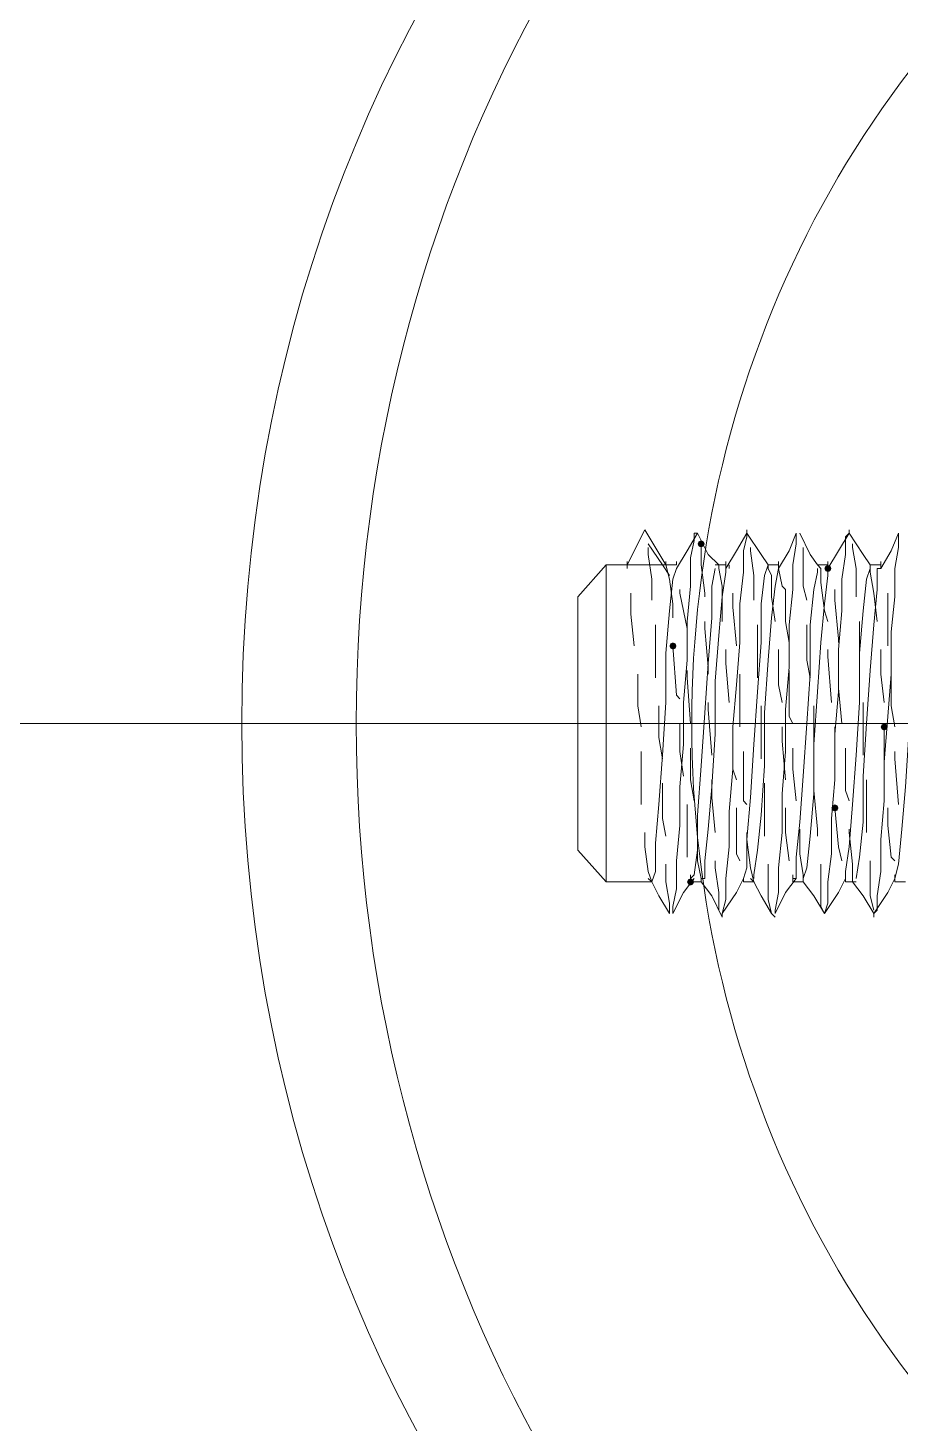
# Model space of a CAD drawing. Header units: millimetres. Extents: x 89051 to 218395, y -330386 to -125649.
# Drawn here: x 92787.76 to 92817.73, y -132862.02 to -132814.08 of the extents above; entities that cross this region are included whole.
import ezdxf

# ---------------------------------------------------------------- set-up
doc = ezdxf.new("R2010")
doc.units = ezdxf.units.MM
doc.header["$LTSCALE"] = 13
for name, pattern in [('1 实线', [0]), ('ACAD_ISO04W100', [30, 24, -3, 0, -3]), ('CENTER', [50.8, 31.75, -6.35, 6.35, -6.35])]:
    doc.linetypes.add(name, pattern=pattern)
doc.layers.get('0').update_dxf_attribs({"color": 1, "linetype": 'CENTER'})
doc.layers.add('C00-00-00', color=7, linetype='Continuous')
doc.layers.add('标注、文本', color=3, linetype='Continuous', lineweight=25)

msp = doc.modelspace()

# ---------------------------------------------------------------- hatches: boundary and pattern name
at = {"layer": 'C00-00-00'}
h = msp.add_hatch(color=256, dxfattribs=at)
h.dxf.hatch_style = 2
h.paths.add_polyline_path([(92810.774, -132831.808), (92810.809, -132831.894), (92810.895, -132831.929), (92810.98, -132831.894), (92811.016, -132831.808), (92810.98, -132831.723), (92810.895, -132831.687), (92810.809, -132831.723)])
h = msp.add_hatch(color=256, dxfattribs=at)
h.dxf.hatch_style = 2
h.paths.add_polyline_path([(92815.13, -132832.655), (92815.165, -132832.741), (92815.251, -132832.776), (92815.336, -132832.741), (92815.372, -132832.655), (92815.336, -132832.57), (92815.251, -132832.534), (92815.165, -132832.57)])
h = msp.add_hatch(color=256, dxfattribs=at)
h.dxf.hatch_style = 2
h.paths.add_polyline_path([(92809.806, -132835.318), (92809.841, -132835.403), (92809.926, -132835.439), (92810.012, -132835.403), (92810.047, -132835.318), (92810.012, -132835.232), (92809.926, -132835.197), (92809.841, -132835.232)])
h = msp.add_hatch(color=256, dxfattribs=at)
h.dxf.hatch_style = 2
h.paths.add_polyline_path([(92817.066, -132838.101), (92817.101, -132838.186), (92817.187, -132838.222), (92817.272, -132838.186), (92817.308, -132838.101), (92817.272, -132838.015), (92817.187, -132837.98), (92817.101, -132838.015)])
h = msp.add_hatch(color=256, dxfattribs=at)
h.dxf.hatch_style = 2
h.paths.add_polyline_path([(92815.372, -132840.884), (92815.407, -132840.969), (92815.493, -132841.005), (92815.578, -132840.969), (92815.614, -132840.884), (92815.578, -132840.799), (92815.493, -132840.763), (92815.407, -132840.799)])
h = msp.add_hatch(color=256, dxfattribs=at)
h.dxf.hatch_style = 2
h.paths.add_polyline_path([(92810.411, -132843.425), (92810.446, -132843.511), (92810.532, -132843.546), (92810.617, -132843.511), (92810.653, -132843.425), (92810.617, -132843.34), (92810.532, -132843.304), (92810.446, -132843.34)])

# ---------------------------------------------------------------- linework, layer by layer
at = {"color": 7, "linetype": '1 实线', "lineweight": 0, "extrusion": (0, 0, -1)}
for centre, major_axis, ratio, start_param, end_param in [((92838.864, -132837.98), (0, 45.983), 0.866025, 2.304713, 7.120065), ((92834.931, -132837.98), (0, 45.983), 0.866025, 3.141593, 6.283185), ((92842.01, -132837.98), (0, -34.608), 0.908418, 6.283185, 9.424778)]:
    msp.add_ellipse(centre, major_axis=major_axis, ratio=ratio, start_param=start_param, end_param=end_param, dxfattribs=at)
at = {"layer": 'C00-00-00', "lineweight": 15}
for points in [[(92808.353, -132832.534), (92808.958, -132831.324)], [(92808.958, -132831.324), (92809.684, -132832.534)], [(92812.468, -132831.445), (92812.468, -132831.324)], [(92815.977, -132831.445), (92815.977, -132831.324)], [(92809.079, -132831.808), (92809.563, -132832.534)], [(92810.774, -132831.445), (92810.653, -132831.445), (92810.653, -132831.687), (92810.532, -132832.292), (92810.532, -132833.261), (92810.411, -132834.471), (92810.411, -132835.802), (92810.29, -132837.254), (92810.29, -132838.706), (92810.168, -132840.158), (92810.168, -132841.489), (92810.047, -132842.699), (92810.047, -132843.667), (92809.926, -132844.272), (92809.926, -132844.514)], [(92810.047, -132832.655), (92810.411, -132832.05), (92810.774, -132831.445)], [(92810.774, -132831.445), (92811.137, -132832.171), (92811.5, -132832.534)], [(92810.895, -132832.534), (92810.895, -132831.808)], [(92812.468, -132831.445), (92812.468, -132831.566), (92812.347, -132832.05), (92812.347, -132832.776), (92812.226, -132833.866), (92812.226, -132835.197), (92812.105, -132836.649), (92811.984, -132838.101), (92811.984, -132839.553), (92811.863, -132841.005), (92811.863, -132842.215), (92811.742, -132843.304), (92811.742, -132844.03), (92811.621, -132844.514)], [(92811.742, -132832.655), (92812.105, -132832.05), (92812.468, -132831.445)], [(92812.468, -132831.445), (92812.952, -132832.171), (92813.194, -132832.534)], [(92814.162, -132831.445), (92814.162, -132831.808), (92814.041, -132832.534), (92814.041, -132833.382), (92813.92, -132834.592), (92813.92, -132836.044), (92813.799, -132837.496), (92813.799, -132838.948), (92813.678, -132840.4), (92813.678, -132841.731), (92813.557, -132842.941), (92813.557, -132843.788), (92813.436, -132844.393), (92813.436, -132844.514)], [(92813.557, -132832.655), (92813.92, -132832.05), (92814.162, -132831.445)], [(92814.283, -132831.445), (92814.646, -132832.171), (92814.888, -132832.534)], [(92815.977, -132831.445), (92815.856, -132831.566), (92815.856, -132832.171), (92815.735, -132833.019), (92815.735, -132834.108), (92815.614, -132835.439), (92815.614, -132836.891), (92815.493, -132838.343), (92815.493, -132839.916), (92815.372, -132841.247), (92815.372, -132842.457), (92815.251, -132843.425), (92815.251, -132844.151), (92815.13, -132844.514)], [(92815.251, -132832.655), (92815.614, -132832.05), (92815.977, -132831.445)], [(92815.977, -132831.445), (92816.461, -132832.171), (92816.703, -132832.534)], [(92816.098, -132831.929), (92816.098, -132831.808)], [(92817.671, -132831.445), (92817.671, -132831.929), (92817.55, -132832.655), (92817.55, -132833.624), (92817.429, -132834.834), (92817.429, -132836.286), (92817.308, -132837.738), (92817.187, -132839.311), (92817.187, -132840.642), (92817.066, -132841.973), (92817.066, -132843.062), (92816.945, -132843.909), (92816.945, -132844.393), (92816.824, -132844.514)], [(92817.066, -132832.655), (92817.429, -132832.05), (92817.671, -132831.445)], [(92809.079, -132832.171), (92809.079, -132831.929)], [(92809.2, -132833.019), (92809.079, -132832.171)], [(92812.589, -132832.05), (92812.589, -132831.929)], [(92812.71, -132832.897), (92812.589, -132832.05)], [(92814.404, -132832.413), (92814.404, -132831.929)], [(92816.219, -132832.655), (92816.098, -132831.929)], [(92806.659, -132833.624), (92807.627, -132832.534)], [(92807.627, -132832.534), (92810.047, -132832.534)], [(92807.627, -132837.98), (92807.627, -132837.012), (92807.627, -132835.923), (92807.627, -132835.076), (92807.627, -132834.229), (92807.627, -132833.624), (92807.627, -132833.019), (92807.627, -132832.776), (92807.627, -132832.534)], [(92808.353, -132832.534), (92808.353, -132832.413)], [(92808.353, -132832.655), (92808.353, -132832.534)], [(92809.684, -132832.534), (92808.353, -132832.534)], [(92810.047, -132832.655), (92809.926, -132833.019), (92809.805, -132834.108), (92809.684, -132835.56), (92809.684, -132837.254), (92809.563, -132839.069), (92809.442, -132840.763), (92809.321, -132842.094), (92809.321, -132843.062), (92809.2, -132843.425)], [(92809.563, -132832.534), (92809.805, -132832.897)], [(92809.684, -132832.534), (92809.684, -132832.413)], [(92809.684, -132832.534), (92809.805, -132833.019)], [(92810.047, -132832.534), (92810.047, -132832.413)], [(92810.532, -132843.304), (92810.653, -132843.183), (92810.774, -132842.336), (92810.774, -132841.126), (92810.895, -132839.432), (92811.016, -132837.617), (92811.137, -132835.923), (92811.258, -132834.35), (92811.258, -132833.261), (92811.379, -132832.655)], [(92811.016, -132833.503), (92810.895, -132832.534)], [(92811.742, -132832.655), (92811.742, -132832.776), (92811.621, -132833.624), (92811.5, -132834.955), (92811.379, -132836.528), (92811.379, -132838.343), (92811.258, -132840.158), (92811.137, -132841.61), (92811.016, -132842.699), (92811.016, -132843.304), (92810.895, -132843.304)], [(92811.379, -132832.534), (92811.742, -132832.534)], [(92811.5, -132832.534), (92811.5, -132832.655)], [(92811.5, -132832.655), (92811.621, -132833.261)], [(92811.742, -132832.534), (92811.742, -132832.413)], [(92811.742, -132832.655), (92811.742, -132832.534)], [(92811.863, -132832.655), (92811.863, -132832.534)], [(92812.347, -132843.304), (92812.468, -132842.941), (92812.468, -132841.973), (92812.589, -132840.521), (92812.71, -132838.706), (92812.831, -132836.891), (92812.952, -132835.197), (92812.952, -132833.866), (92813.073, -132832.897), (92813.194, -132832.534), (92813.194, -132832.655)], [(92813.557, -132832.655), (92813.436, -132833.261), (92813.315, -132834.35), (92813.194, -132835.802), (92813.073, -132837.617), (92813.073, -132839.432), (92812.952, -132841.126), (92812.831, -132842.336), (92812.71, -132843.183), (92812.71, -132843.304)], [(92813.194, -132832.534), (92813.194, -132832.655)], [(92813.194, -132832.534), (92813.557, -132832.534)], [(92813.194, -132832.655), (92813.315, -132832.897)], [(92813.557, -132832.534), (92813.557, -132832.413)], [(92813.557, -132832.655), (92813.557, -132832.534)], [(92813.678, -132833.261), (92813.557, -132832.655)], [(92814.041, -132843.304), (92814.162, -132843.304), (92814.162, -132842.578), (92814.283, -132841.368), (92814.404, -132839.795), (92814.525, -132837.98), (92814.646, -132836.286), (92814.646, -132834.592), (92814.767, -132833.382), (92814.888, -132832.776), (92814.888, -132832.655)], [(92814.404, -132833.261), (92814.404, -132832.413)], [(92815.251, -132832.655), (92815.251, -132832.897), (92815.13, -132833.866), (92815.009, -132835.197), (92814.888, -132836.891), (92814.767, -132838.706), (92814.767, -132840.4), (92814.646, -132841.852), (92814.525, -132842.941), (92814.404, -132843.304)], [(92814.888, -132832.534), (92815.009, -132832.655)], [(92814.888, -132832.534), (92815.251, -132832.534)], [(92815.009, -132832.655), (92815.009, -132833.14)], [(92815.251, -132832.534), (92815.251, -132832.413)], [(92815.856, -132843.304), (92815.856, -132843.062), (92815.977, -132842.215), (92816.098, -132840.763), (92816.219, -132839.069), (92816.34, -132837.254), (92816.34, -132835.56), (92816.461, -132834.108), (92816.582, -132833.019), (92816.703, -132832.655)], [(92816.219, -132833.624), (92816.219, -132832.655)], [(92817.066, -132832.655), (92816.945, -132832.655), (92816.945, -132833.382), (92816.824, -132834.592), (92816.703, -132836.165), (92816.582, -132837.98), (92816.461, -132839.795), (92816.461, -132841.368), (92816.34, -132842.578), (92816.219, -132843.304)], [(92816.703, -132832.534), (92816.703, -132832.655)], [(92816.703, -132832.534), (92817.066, -132832.534)], [(92816.703, -132832.655), (92816.703, -132832.776)], [(92816.703, -132832.776), (92816.824, -132833.503)], [(92817.066, -132832.534), (92817.066, -132832.413)], [(92817.066, -132832.655), (92817.066, -132832.534)], [(92817.55, -132843.304), (92817.671, -132842.82), (92817.792, -132841.61), (92817.913, -132840.158), (92818.034, -132838.343), (92818.034, -132836.528), (92818.155, -132834.955), (92818.276, -132833.624), (92818.397, -132832.776), (92818.397, -132832.655)], [(92809.2, -132833.745), (92809.2, -132833.019)], [(92809.805, -132833.019), (92809.926, -132833.866)], [(92811.621, -132833.261), (92811.621, -132834.471)], [(92812.71, -132833.745), (92812.71, -132832.897)], [(92813.315, -132832.897), (92813.315, -132833.624)], [(92813.799, -132833.382), (92813.678, -132833.261)], [(92814.525, -132833.745), (92814.404, -132833.261)], [(92815.009, -132833.14), (92815.13, -132834.108)], [(92806.659, -132833.624), (92806.659, -132833.745), (92806.659, -132834.229), (92806.659, -132834.713), (92806.659, -132835.439), (92806.659, -132836.165), (92806.659, -132837.012), (92806.659, -132837.98)], [(92808.474, -132834.229), (92808.474, -132833.503)], [(92810.168, -132833.503), (92810.168, -132833.382)], [(92810.411, -132834.713), (92810.168, -132833.503)], [(92811.016, -132833.624), (92811.016, -132833.503)], [(92811.984, -132833.987), (92811.984, -132833.503)], [(92813.315, -132833.624), (92813.436, -132834.471)], [(92813.799, -132834.471), (92813.799, -132833.382)], [(92815.493, -132833.745), (92815.493, -132833.382)], [(92815.614, -132835.076), (92815.493, -132833.745)], [(92816.824, -132833.503), (92816.945, -132834.471)], [(92817.308, -132834.229), (92817.308, -132833.503)], [(92808.595, -132835.318), (92808.474, -132834.229)], [(92809.926, -132833.866), (92809.926, -132834.35)], [(92812.105, -132835.318), (92811.984, -132833.987)], [(92815.13, -132834.108), (92815.251, -132834.471)], [(92817.308, -132835.318), (92817.308, -132834.229)], [(92809.321, -132835.439), (92809.321, -132834.592)], [(92811.016, -132834.713), (92811.016, -132834.471)], [(92812.831, -132835.197), (92812.831, -132834.592)], [(92813.92, -132835.197), (92813.799, -132834.471)], [(92814.525, -132835.802), (92814.525, -132834.592)], [(92816.34, -132834.955), (92816.34, -132834.471)], [(92810.411, -132835.197), (92810.411, -132834.713)], [(92811.137, -132836.044), (92811.016, -132834.713)], [(92815.614, -132835.197), (92815.614, -132835.076)], [(92816.34, -132836.286), (92816.34, -132834.955)], [(92809.321, -132836.407), (92809.321, -132835.439)], [(92809.926, -132835.318), (92810.047, -132837.012)], [(92811.742, -132835.439), (92811.742, -132835.923)], [(92812.831, -132836.407), (92812.831, -132835.197)], [(92813.557, -132835.439), (92813.557, -132836.649)], [(92815.251, -132835.439), (92815.251, -132835.681)], [(92817.066, -132835.439), (92817.066, -132836.286)], [(92811.137, -132836.286), (92811.137, -132836.044)], [(92811.742, -132835.923), (92811.863, -132837.254)], [(92814.646, -132836.407), (92814.525, -132835.802)], [(92815.251, -132835.681), (92815.372, -132837.254)], [(92808.716, -132837.375), (92808.716, -132836.286)], [(92810.411, -132836.407), (92810.411, -132836.165)], [(92810.532, -132837.98), (92810.411, -132836.407)], [(92812.226, -132837.012), (92812.226, -132836.286)], [(92813.92, -132837.738), (92813.92, -132836.165)], [(92815.614, -132836.77), (92815.614, -132836.165)], [(92817.066, -132836.286), (92817.187, -132837.254)], [(92817.429, -132837.375), (92817.429, -132836.286)], [(92810.047, -132837.012), (92810.168, -132837.133)], [(92812.226, -132838.101), (92812.226, -132837.012)], [(92813.557, -132836.649), (92813.678, -132837.254)], [(92815.735, -132837.98), (92815.614, -132836.77)], [(92808.837, -132838.101), (92808.716, -132837.375)], [(92809.442, -132838.464), (92809.442, -132837.375)], [(92811.137, -132837.496), (92811.137, -132837.254)], [(92811.258, -132839.069), (92811.137, -132837.496)], [(92812.952, -132838.222), (92812.952, -132837.375)], [(92814.767, -132838.827), (92814.767, -132837.375)], [(92816.461, -132837.859), (92816.461, -132837.254)], [(92817.55, -132838.101), (92817.429, -132837.375)], [(92806.659, -132837.98), (92806.659, -132838.948), (92806.659, -132839.795), (92806.659, -132840.521), (92806.659, -132841.247), (92806.659, -132841.852), (92806.659, -132842.215), (92806.659, -132842.336)], [(92807.627, -132843.425), (92807.627, -132843.183), (92807.627, -132842.941), (92807.627, -132842.336), (92807.627, -132841.731), (92807.627, -132840.884), (92807.627, -132840.037), (92807.627, -132838.948), (92807.627, -132837.98)], [(92810.168, -132837.98), (92810.168, -132838.948)], [(92814.041, -132837.98), (92813.92, -132837.738)], [(92816.461, -132839.069), (92816.461, -132837.859)], [(92809.563, -132839.19), (92809.442, -132838.464)], [(92811.984, -132838.101), (92811.984, -132839.553)], [(92812.952, -132839.19), (92812.952, -132838.222)], [(92813.678, -132838.101), (92813.678, -132838.585)], [(92815.493, -132838.101), (92815.493, -132839.19)], [(92817.187, -132838.101), (92817.187, -132839.916)], [(92808.837, -132839.19), (92808.837, -132838.948)], [(92810.168, -132838.948), (92810.29, -132839.795)], [(92810.532, -132839.916), (92810.532, -132838.827)], [(92812.347, -132840.642), (92812.347, -132838.948)], [(92813.678, -132838.585), (92813.799, -132839.916)], [(92814.041, -132839.553), (92814.041, -132838.827)], [(92814.767, -132839.19), (92814.767, -132838.827)], [(92815.856, -132840.279), (92815.856, -132838.827)], [(92817.55, -132839.19), (92817.55, -132838.948)], [(92808.837, -132840.763), (92808.837, -132839.19)], [(92815.493, -132839.19), (92815.493, -132839.916)], [(92817.671, -132840.763), (92817.55, -132839.19)], [(92810.653, -132840.642), (92810.532, -132839.916)], [(92811.258, -132840.521), (92811.258, -132839.916)], [(92811.984, -132839.553), (92812.105, -132839.916)], [(92814.162, -132840.642), (92814.041, -132839.553)], [(92816.582, -132840.763), (92816.582, -132839.916)], [(92809.563, -132841.247), (92809.563, -132840.037)], [(92813.073, -132841.005), (92813.073, -132840.037)], [(92814.767, -132840.279), (92814.767, -132840.037)], [(92814.888, -132841.61), (92814.767, -132840.279)], [(92815.977, -132840.642), (92815.856, -132840.279)], [(92810.411, -132840.763), (92810.411, -132841.973)], [(92811.379, -132841.731), (92811.258, -132840.521)], [(92812.105, -132840.884), (92812.105, -132841.126)], [(92812.468, -132840.763), (92812.347, -132840.642)], [(92813.799, -132840.884), (92813.799, -132841.731)], [(92815.493, -132840.884), (92815.614, -132842.215)], [(92816.582, -132841.731), (92816.582, -132840.763)], [(92817.308, -132840.884), (92817.308, -132841.489)], [(92809.684, -132841.852), (92809.563, -132841.247)], [(92812.105, -132841.126), (92812.105, -132842.457)], [(92813.073, -132841.852), (92813.073, -132841.005)], [(92808.958, -132842.215), (92808.958, -132841.731)], [(92810.774, -132842.699), (92810.774, -132841.61)], [(92812.468, -132841.973), (92812.468, -132841.731)], [(92813.799, -132841.731), (92813.92, -132842.699)], [(92814.283, -132842.457), (92814.283, -132841.61)], [(92814.888, -132841.852), (92814.888, -132841.61)], [(92815.977, -132841.731), (92815.977, -132841.61)], [(92816.098, -132842.82), (92815.977, -132841.731)], [(92817.308, -132841.489), (92817.429, -132842.578)], [(92807.627, -132843.425), (92806.659, -132842.336)], [(92809.079, -132843.062), (92808.958, -132842.215)], [(92810.411, -132841.973), (92810.411, -132842.578)], [(92812.589, -132842.941), (92812.468, -132841.973)], [(92815.614, -132842.215), (92815.735, -132842.699)], [(92809.684, -132843.425), (92809.684, -132842.82)], [(92810.895, -132843.304), (92810.774, -132842.699)], [(92811.379, -132842.941), (92811.379, -132842.699)], [(92812.105, -132842.457), (92812.226, -132842.699)], [(92813.194, -132843.304), (92813.194, -132842.82)], [(92814.404, -132843.183), (92814.283, -132842.457)], [(92815.009, -132843.667), (92815.009, -132842.82)], [(92816.098, -132843.304), (92816.098, -132842.82)], [(92816.703, -132843.183), (92816.703, -132842.699)], [(92817.429, -132842.578), (92817.55, -132842.699)], [(92809.2, -132843.425), (92809.079, -132843.062)], [(92809.2, -132843.425), (92809.079, -132843.304)], [(92810.653, -132843.304), (92810.29, -132843.788), (92809.926, -132844.514)], [(92810.532, -132843.304), (92810.532, -132843.183)], [(92810.532, -132843.425), (92810.532, -132843.304)], [(92810.895, -132843.425), (92810.895, -132843.304)], [(92811.5, -132843.788), (92811.379, -132842.941)], [(92812.347, -132843.304), (92812.105, -132843.788), (92811.621, -132844.514)], [(92812.347, -132843.304), (92812.347, -132843.425)], [(92812.347, -132843.425), (92812.347, -132843.304)], [(92812.347, -132843.425), (92812.347, -132843.304)], [(92812.71, -132843.425), (92812.589, -132842.941)], [(92812.71, -132843.425), (92812.589, -132843.304)], [(92813.194, -132844.03), (92813.194, -132843.304)], [(92814.162, -132843.304), (92813.799, -132843.788), (92813.436, -132844.514)], [(92814.041, -132843.304), (92814.041, -132843.183)], [(92814.041, -132843.425), (92814.041, -132843.304)], [(92814.404, -132843.304), (92814.404, -132843.183)], [(92814.404, -132843.425), (92814.404, -132843.304)], [(92815.856, -132843.304), (92815.614, -132843.788), (92815.13, -132844.514)], [(92815.856, -132843.425), (92815.856, -132843.304)], [(92815.856, -132843.425), (92815.856, -132843.304)], [(92816.098, -132843.425), (92816.098, -132843.304)], [(92816.703, -132843.909), (92816.703, -132843.183)], [(92817.55, -132843.304), (92817.308, -132843.788), (92816.824, -132844.514)], [(92817.55, -132843.304), (92817.55, -132843.183)], [(92817.55, -132843.425), (92817.55, -132843.304)], [(92809.2, -132843.425), (92807.627, -132843.425)], [(92809.805, -132844.514), (92809.442, -132843.909), (92809.2, -132843.425)], [(92809.805, -132844.151), (92809.684, -132843.425)], [(92810.895, -132843.425), (92810.532, -132843.425)], [(92811.621, -132844.635), (92811.258, -132843.909), (92810.895, -132843.425)], [(92811.5, -132844.393), (92811.5, -132843.788)], [(92812.71, -132843.425), (92812.347, -132843.425)], [(92813.315, -132844.514), (92812.952, -132843.909), (92812.71, -132843.425)], [(92814.404, -132843.425), (92814.041, -132843.425)], [(92815.13, -132844.514), (92814.767, -132843.909), (92814.404, -132843.425)], [(92815.009, -132844.272), (92815.009, -132843.667)], [(92816.219, -132843.425), (92815.856, -132843.425)], [(92816.824, -132844.514), (92816.461, -132843.909), (92816.098, -132843.425)], [(92817.913, -132843.425), (92817.55, -132843.425)], [(92809.805, -132844.514), (92809.805, -132844.151)], [(92813.315, -132844.514), (92813.194, -132844.03)], [(92815.13, -132844.514), (92815.009, -132844.272)], [(92816.824, -132844.393), (92816.703, -132843.909)], [(92811.621, -132844.635), (92811.621, -132844.514)], [(92813.436, -132844.635), (92813.315, -132844.514)], [(92816.824, -132844.635), (92816.824, -132844.514)]]:
    msp.add_lwpolyline(points, dxfattribs=at)
at = {"layer": '标注、文本', "color": 1, "linetype": 'ACAD_ISO04W100', "lineweight": 15}
for p, q in [((92968.431, -132837.98), (92439.431, -132837.98)), ((92794.869, -132837.98), (92612.992, -132837.98))]:
    msp.add_line(p, q, dxfattribs=at)

doc.saveas('drawing.dxf')
